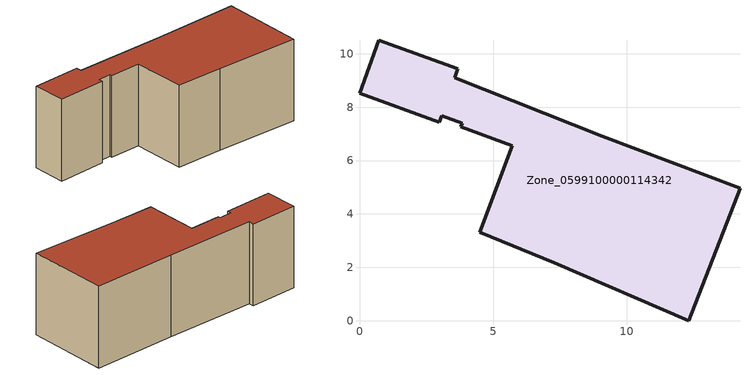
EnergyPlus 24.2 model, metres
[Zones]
Zone_0599100000114342
 floor ground (C_G): 0.73,10.51 3.68,9.44 3.56,9.09 9.08,6.91 14.25,4.97 12.33,0 7.29,2.17 4.5,3.31 5.71,6.55 3.79,7.26 3.84,7.39 3.07,7.67 2.98,7.43 0,8.51 z0
 wall outside (C_F): 2.98,7.43 3.07,7.67 3.84,7.39 3.79,7.26 5.71,6.55 4.5,3.31 7.29,2.17 12.33,0 14.25,4.97 9.08,6.91 3.56,9.09 3.68,9.44 0.73,10.51 0,8.51 2.98,7.43 z0:5.26
 roof outside (C_R): 9.08,6.91 3.56,9.09 3.68,9.44 0.73,10.51 0,8.51 2.98,7.43 3.07,7.67 3.84,7.39 3.79,7.26 5.71,6.55 4.5,3.31 7.29,2.17 12.33,0 14.25,4.97 z5.26
[BUILDING]
Pand.0599100000114342: North Axis=0; Terrain=City; Loads Convergence Tolerance Value=0.04; Temperature Convergence Tolerance Value=0.4; Solar Distribution=FullExterior; Maximum Number of Warmup Days=25; Minimum Number of Warmup Days=1
[Site:Location]
Rotterdam.The.Hague.AP_ZH_NLD Design_Conditions: Latitude=51.96; Longitude=4.45; Time Zone=1; Elevation=-4.5
[SITE:GROUNDTEMPERATURE:BUILDINGSURFACE]
18, 18, 18, 18, 18, 18, 18, 18, 18, 18, 18, 18
[MATERIAL] Thermal Absorptance=0.9; Solar Absorptance=0.7; Visible Absorptance=0.7
Name | Roughness | Thickness | Conductivity | Density | Specific Heat
G.TI.1946 | MediumSmooth | 0.15 | 1 | 540 | 1210
F.TI.1946 | Rough | 0.3 | 0.857143 | 1920 | 840
R.TI.1946 | MediumRough | 0.2 | 0.1 | 1500 | 1000
[CONSTRUCTION]
C_G: G.TI.1946
C_F: F.TI.1946
C_R: R.TI.1946
[ZONE]
Zone_0599100000114342: Type=1; Multiplier=1; Ceiling Height=Autocalculate; Volume=Autocalculate; Floor Area=autocalculate; Part of Total Floor Area=Yes
[ZONEINFILTRATION:DESIGNFLOWRATE]
Infil_Zone_0599100000114342: Zone or ZoneList or Space or SpaceList=Zone_0599100000114342; Schedule=AlwaysOn; Design Flow Rate Calculation Method=Flow/Area; Flow Rate per Floor Area=0.003; Constant Term Coefficient=1; Temperature Term Coefficient=0; Velocity Term Coefficient=0; Velocity Squared Term Coefficient=0
[HVACTEMPLATE:ZONE:IDEALLOADSAIRSYSTEM]
Zone_0599100000114342: Maximum Heating Supply Air Temperature=50; Minimum Cooling Supply Air Temperature=13; Maximum Heating Supply Air Humidity Ratio=0.0156; Minimum Cooling Supply Air Humidity Ratio=0.0077; Heating Limit=NoLimit; Cooling Limit=NoLimit; Dehumidification Control Type=ConstantSensibleHeatRatio; Cooling Sensible Heat Ratio=0.7; Dehumidification Setpoint=60; Humidification Control Type=None; Humidification Setpoint=30; Outdoor Air Method=None; Outdoor Air Flow Rate per Person=0.00944; Outdoor Air Flow Rate per Zone Floor Area=0; Outdoor Air Flow Rate per Zone=0; Demand Controlled Ventilation Type=None; Outdoor Air Economizer Type=NoEconomizer; Heat Recovery Type=None; Sensible Heat Recovery Effectiveness=0.7; Latent Heat Recovery Effectiveness=0.65
[ZONECONTROL:THERMOSTAT]
ThermostatControl_Zone_0599100000114342: Zone or ZoneList=Zone_0599100000114342; Control Type Schedule=DualSetpointControlType; Control 1=Thermostat_Zone_0599100000114342; Temperature Difference Between Cutout And Setpoint=0
[THERMOSTATSETPOINT:DUALSETPOINT]
Thermostat_Zone_0599100000114342: Heating Setpoint Temperature Schedule=HeatingSetpoint_Zone_0599100000114342; Cooling Setpoint Temperature Schedule=CoolingSetpoint_Zone_0599100000114342
[SCHEDULE:COMPACT]
HeatingSetpoint_Zone_0599100000114342: Through: 12/31, For: AllDays, Until: 24:00, 21
CoolingSetpoint_Zone_0599100000114342: Through: 12/31, For: AllDays, Until: 24:00, 24
DualSetpointControlType: Through: 12/31, For: AllDays, Until: 24:00, 4
AlwaysOn: Through: 12/31, For: AllDays, Until: 24:00, 1
